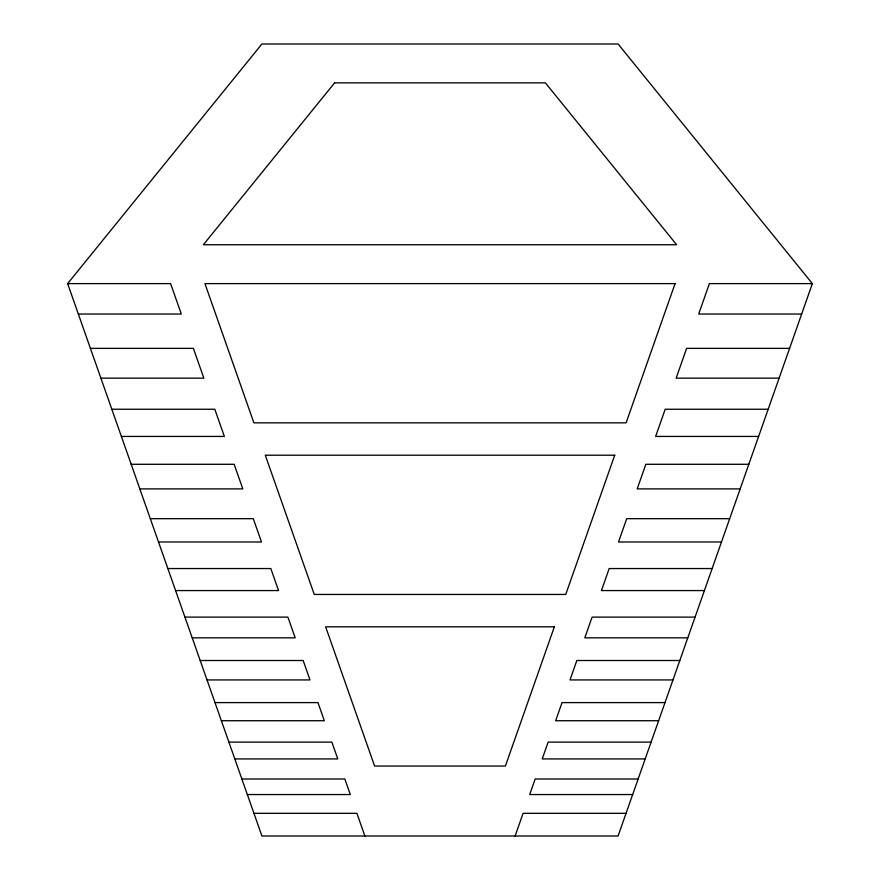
<?xml version="1.0" encoding="UTF-8"?>
<svg xmlns="http://www.w3.org/2000/svg" width="880" height="880" viewBox="0 0 880 880"><rect width="100%" height="100%" fill="white"/><g stroke="black" fill="none" stroke-linecap="round" stroke-linejoin="round"><path stroke-width="1.32" d="M515.119 836L523.083 813.329L626.054 813.329M812.361 283.613L618.09 836L261.91 836L67.639 283.613L261.91 44L618.09 44L812.361 283.613L709.39 283.613L698.687 314.039L801.658 314.039M67.639 283.613L170.61 283.613L181.313 314.039L78.342 314.039M90.409 348.37L193.38 348.37L203.863 378.158L100.892 378.158M789.591 348.37L686.62 348.37L676.137 378.158L779.108 378.158M111.826 409.244L214.797 409.244L224.356 436.436L121.385 436.436M768.174 409.244L665.203 409.244L655.644 436.436L758.615 436.436M131.186 464.288L234.157 464.288L242.803 488.895L139.832 488.895M748.814 464.288L645.843 464.288L637.197 488.895L740.168 488.895M150.315 518.683L253.286 518.683L261.481 541.992L158.51 541.992M729.685 518.683L626.714 518.683L618.519 541.992L721.49 541.992M167.849 568.546L270.82 568.546L278.564 590.568L175.593 590.568M712.151 568.546L609.18 568.546L601.436 590.568L704.407 590.568M184.932 617.111L287.903 617.111L295.196 637.835L192.225 637.835M695.068 617.111L592.097 617.111L584.804 637.835L687.775 637.835M200.189 660.506L303.16 660.506L309.991 679.932L207.02 679.932M679.811 660.506L576.84 660.506L570.009 679.932L672.98 679.932M214.995 702.592L317.966 702.592L324.346 720.731L221.375 720.731M665.005 702.592L562.034 702.592L555.654 720.731L658.625 720.731M228.888 742.104L331.859 742.104L337.777 758.934L234.806 758.934M651.112 742.104L548.141 742.104L542.223 758.934L645.194 758.934M241.868 779.009L344.839 779.009L350.306 794.552L247.335 794.552M638.132 779.009L535.161 779.009L529.694 794.552L632.665 794.552M253.946 813.329L356.917 813.329L364.881 836M554.356 626.824L505.395 766.062L374.605 766.062L325.644 626.824L554.356 626.824M614.713 455.213L565.741 594.451L314.259 594.451L265.287 455.213L614.713 455.213M675.07 283.613L626.098 422.84L253.902 422.84L204.93 283.613L675.07 283.613M334.62 82.852L203.357 244.75L676.643 244.75L545.38 82.852L334.62 82.852"/></g></svg>
